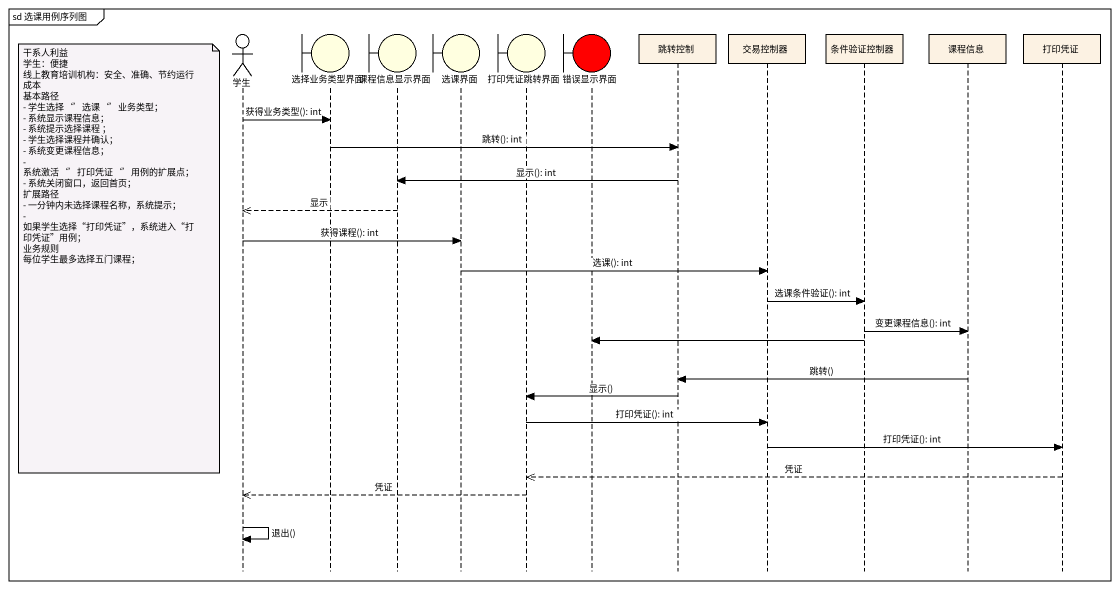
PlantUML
@startuml
mainframe sd 选课用例序列图
hide footbox
actor 学生
boundary 选择业务类型界面 #FFFFE0
boundary 课程信息显示界面 #FFFFE0
boundary 选课界面 #FFFFE0
boundary 打印凭证跳转界面 #FFFFE0
boundary 错误显示界面 #FF0000
participant 跳转控制
participant 交易控制器
participant 条件验证控制器
participant 课程信息
participant 打印凭证

学生 -> 选择业务类型界面 : 获得业务类型(): int
选择业务类型界面 -> 跳转控制 : 跳转(): int
跳转控制 -> 课程信息显示界面 : 显示(): int
课程信息显示界面 -->> 学生 : 显示
学生 -> 选课界面 : 获得课程(): int
note left of 学生
  干系人利益
  学生：便捷
  线上教育培训机构：安全、准确、节约运行成本
  基本路径
  - 学生选择‘’选课‘’业务类型；
  - 系统显示课程信息；
  - 系统提示选择课程 ；
  - 学生选择课程并确认；
  - 系统变更课程信息；
  - 系统激活‘’打印凭证‘’用例的扩展点；
  - 系统关闭窗口，返回首页；
  扩展路径
  - 一分钟内未选择课程名称，系统提示；
  - 如果学生选择“打印凭证”，系统进入“打印凭证”用例；
  业务规则
  每位学生最多选择五门课程；
end note
选课界面 -> 交易控制器 : 选课(): int
交易控制器 -> 条件验证控制器 : 选课条件验证(): int
条件验证控制器 -> 课程信息 : 变更课程信息(): int
条件验证控制器 -> 错误显示界面
课程信息 -> 跳转控制 : 跳转()
跳转控制 -> 打印凭证跳转界面 : 显示()
打印凭证跳转界面 -> 交易控制器 : 打印凭证(): int
交易控制器 -> 打印凭证 : 打印凭证(): int
打印凭证 -->> 打印凭证跳转界面 : 凭证
打印凭证跳转界面 -->> 学生 : 凭证
学生 -> 学生 : 退出()
@enduml
